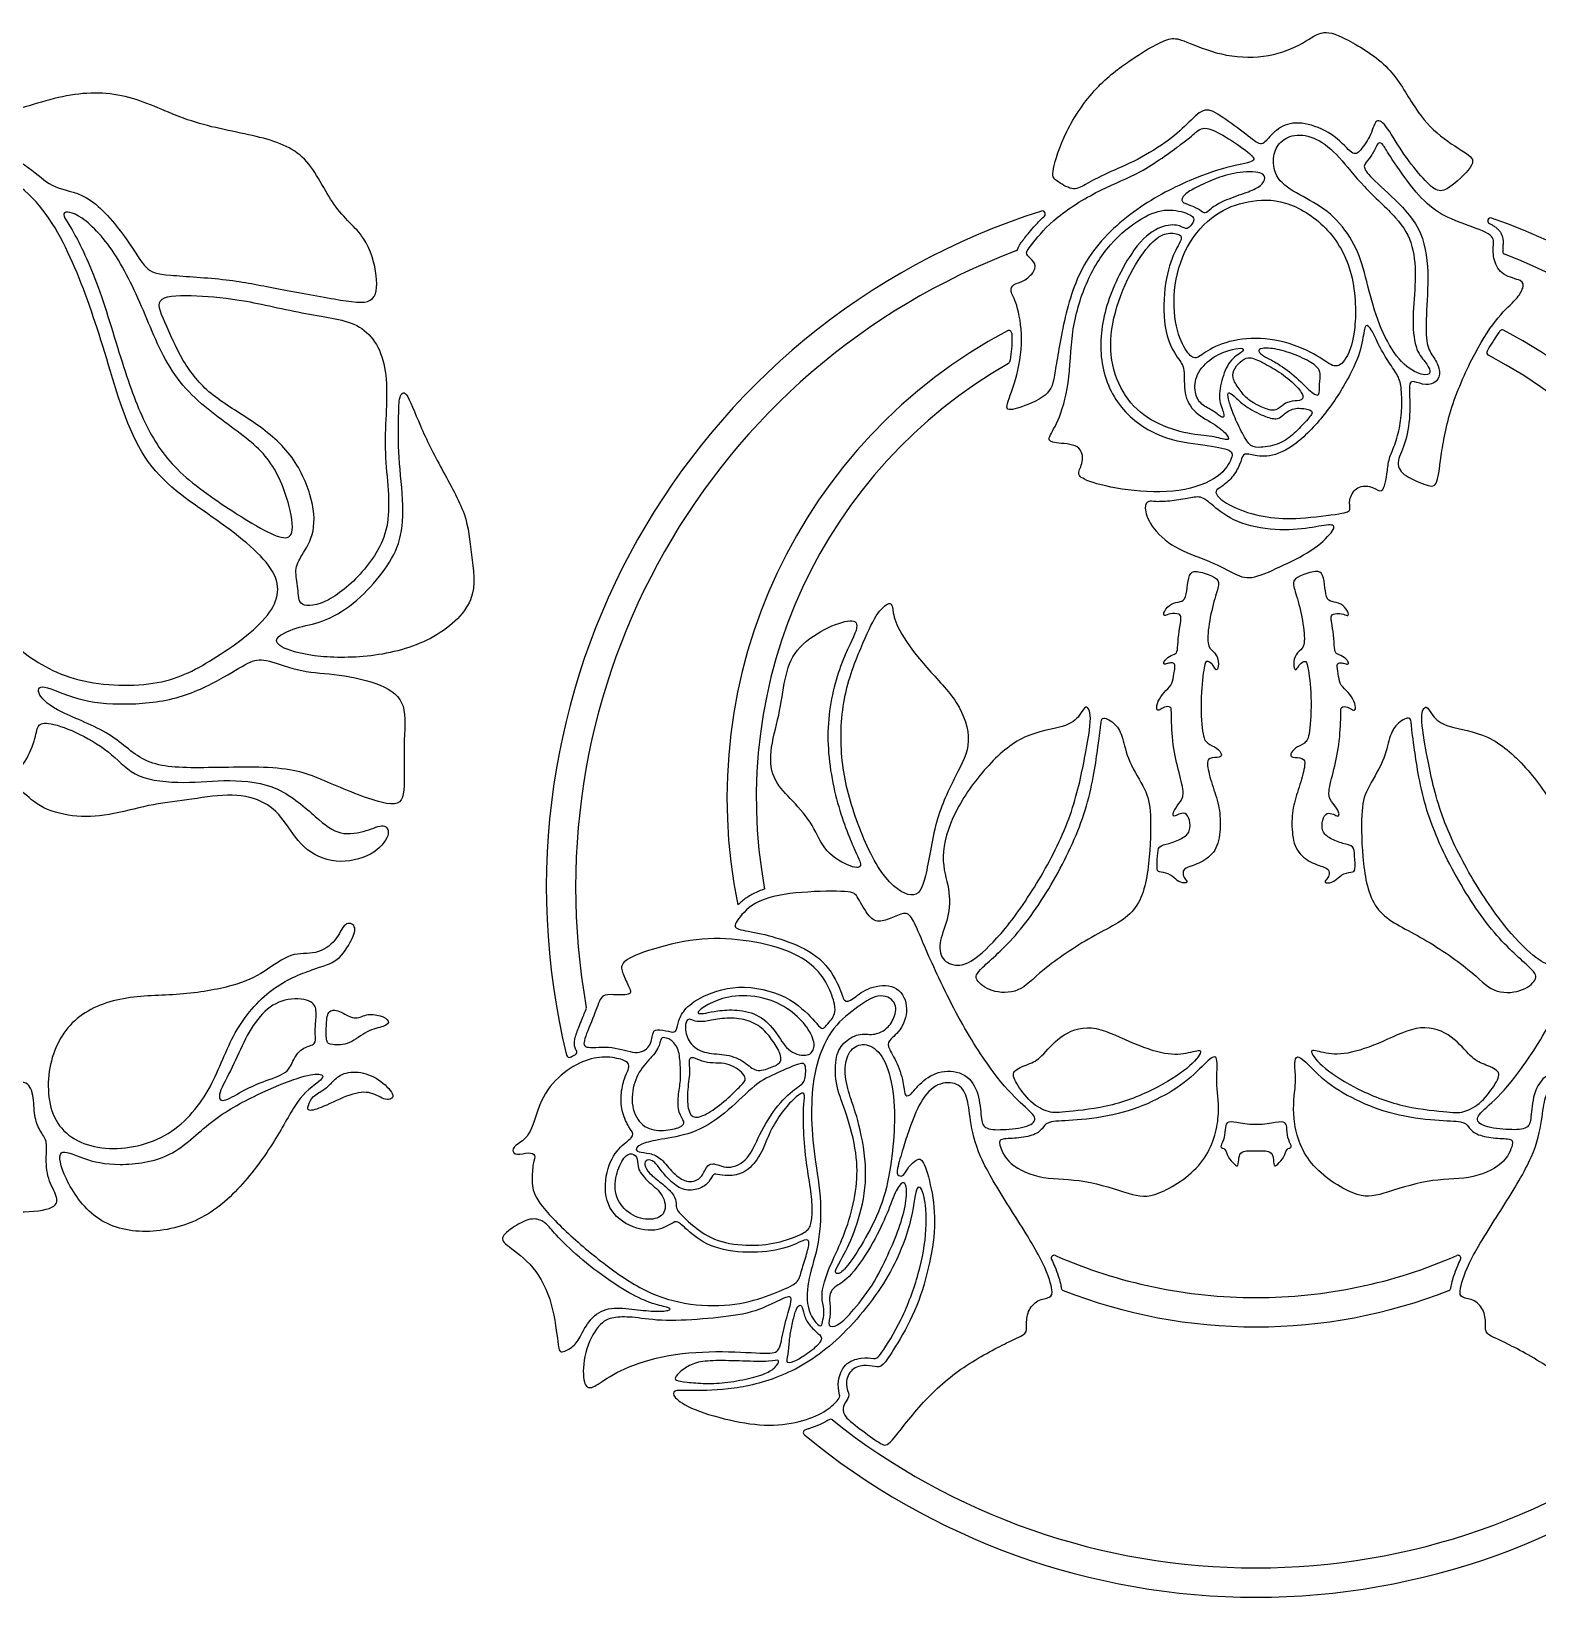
# Model space of a CAD drawing. Header units: millimetres. Extents: x -143 to 143, y -143 to 143.
# Drawn here: x -62.7 to 7, y -1.5 to 70.9 of the extents above; entities that cross this region are included whole.
import ezdxf

# ---------------------------------------------------------------- set-up
doc = ezdxf.new("R2010")
doc.units = ezdxf.units.MM
doc.header["$MEASUREMENT"] = 0
doc.layers.add('Default', color=18, linetype='Continuous')

msp = doc.modelspace()

# ---------------------------------------------------------------- linework, layer by layer
at = {"layer": 'Default', "color": 5}
for centre, radius, start, end in [((-6.013, 31.329), 32.818, 107.59589, 193.66021), ((-15.893, 62.483), 0.135, 312.90587, 107.59589), ((4.834, 62.159), 0.135, 70.61607, 244.13459), ((-6.013, 31.329), 32.818, 346.33979, 70.61607), ((-17.165, 60.896), 0.135, 290.66563, 342.91723), ((-6.013, 31.329), 31.465, 110.66563, 190.14607), ((5.531, 60.745), 0.135, 182.26319, 248.57357), ((-6.013, 31.329), 31.465, 349.85393, 68.57357), ((-6.013, 35.48), 24.468, 118.0245, 191.6834), ((-17.446, 56.96), 0.135, 3.10249, 118.0245), ((5.373, 56.985), 0.135, 62.10096, 144.11556), ((-6.013, 35.48), 24.468, 348.3166, 62.10096), ((4.792, 56.067), 0.135, 150.56073, 242.30872), ((-6.013, 35.48), 23.115, 349.47289, 62.30872), ((-6.013, 35.48), 23.115, 119.70607, 190.52711), ((-17.535, 55.675), 0.135, 299.70607, 350.04729), ((-37.119, 25.762), 0.135, 339.4864, 10.14607), ((-37.771, 23.611), 0.135, 193.66021, 298.77905), ((-37.558, 23.72), 0.135, 295.42149, 32.21207), ((-15.349, 14.187), 0.135, 66.32534, 205.56586), ((-6.013, 35.48), 23.115, 246.32534, 270), ((-6.013, 35.48), 23.115, 270, 293.67466), ((3.323, 14.187), 0.135, 334.43414, 113.67466), ((-14.886, 12.823), 0.135, 188.51663, 248.61427), ((-6.013, 35.48), 24.468, 248.61427, 270), ((-6.013, 35.48), 24.468, 270, 291.38573), ((2.86, 12.823), 0.135, 291.38573, 351.48337), ((-25.691, 6.603), 0.135, 51.48569, 121.31931), ((-6.013, 31.329), 31.465, 231.48569, 270), ((-6.013, 31.329), 31.465, 270, 308.51431), ((-26.817, 6.123), 0.135, 105.96728, 230.46618), ((-6.013, 31.329), 32.818, 230.46618, 270), ((-6.013, 31.329), 32.818, 270, 309.53382)]:
    msp.add_arc(centre, radius, start, end, dxfattribs=at)
for points in [[(-11.876, 69.546), (-12.328, 69.236), (-13.425, 68.439), (-14.919, 66.261), (-15.502, 64.28), (-15.343, 64.068), (-14.464, 63.518), (-13.987, 63.804), (-12.949, 64.365), (-11.53, 64.937), (-9.942, 65.922), (-9.094, 66.737), (-8.374, 67.479), (-7.633, 67.013), (-6.376, 66.112), (-5.762, 65.551), (-5.444, 66.028), (-4.735, 66.684), (-3.64, 66.731), (-2.304, 66.123), (-1.515, 65.128), (-1.211, 65.358), (-0.664, 66.148), (-0.482, 66.973), (0.028, 66.585), (0.793, 65.213), (1.764, 64.035), (2.396, 63.452), (2.918, 63.634), (4.254, 64.873), (3.768, 65.273), (2.287, 66.148), (1.218, 67.483), (0.193, 69.416), (-2.088, 70.733), (-3.004, 71.022), (-3.887, 70.267), (-5.622, 69.657), (-7.662, 69.769), (-9.429, 70.54), (-9.911, 70.653), (-10.714, 70.299), (-11.425, 69.856), (-11.876, 69.546)], [(-48.639, 58.547), (-49.436, 58.684), (-51.492, 59.052), (-53.44, 59.48), (-56.614, 59.649), (-57.346, 59.817), (-58.077, 61.168), (-59.923, 63.451), (-61.542, 63.586), (-62.352, 64.315), (-63.904, 65.462), (-65.726, 65.907), (-67.035, 65.907), (-66.445, 66.817), (-63.989, 67.013), (-60.763, 68.203), (-57.93, 68.022), (-55.367, 66.636), (-52.097, 66.108), (-49.813, 65.314), (-48.743, 62.676), (-47.1, 61.471), (-46.603, 59.511), (-46.709, 58.23), (-47.841, 58.41), (-48.639, 58.547)], [(-9.501, 65.686), (-9.959, 65.338), (-11.484, 64.26), (-13.032, 63.743), (-15.395, 62.325), (-16.407, 61.028), (-16.773, 60.61), (-16.205, 60.299), (-16.205, 59.826), (-16.773, 59.327), (-17.245, 59.259), (-17.421, 58.921), (-17.083, 58.449), (-16.747, 56.746), (-17.093, 54.696), (-17.708, 53.414), (-17.26, 53.376), (-15.504, 54.081), (-15.338, 54.939), (-14.953, 57.476), (-14.095, 60.405), (-11.762, 62.704), (-8.971, 64.151), (-7.018, 64.748), (-5.954, 64.902), (-6.236, 65.26), (-7.492, 66.119), (-8.35, 66.529), (-8.735, 66.35), (-9.043, 66.034), (-9.501, 65.686)], [(-3.996, 63.366), (-3.587, 63.136), (-2.686, 62.684), (-1.587, 61.429), (-1.029, 60.036), (-0.651, 58.245), (0.014, 56.51), (0.948, 55.283), (1.924, 54.948), (2.103, 55.184), (1.826, 55.632), (1.322, 56.19), (1.191, 57.709), (1.396, 59.384), (1.292, 61.063), (0.606, 62.252), (-1.117, 63.766), (-2.171, 65.176), (-3.204, 66.047), (-4.299, 66.212), (-4.999, 65.767), (-5.271, 65.112), (-5.143, 64.067), (-4.406, 63.597), (-3.996, 63.366)], [(0.199, 65.132), (0.414, 64.8), (1.161, 63.716), (2.126, 62.66), (3.274, 62.109), (5.031, 61.546), (4.949, 61.087), (4.94, 60.333), (5.353, 59.599), (6.362, 59.422), (6.362, 59.082), (6.086, 58.559), (5.214, 57.824), (4.139, 56.219), (2.91, 53.485), (2.5, 51.145), (2.383, 49.776), (1.857, 49.94), (0.687, 50.408), (0.453, 51.028), (0.944, 51.905), (1.155, 53.391), (1.017, 54.698), (1.253, 54.779), (1.841, 54.516), (2.372, 54.699), (2.536, 55.177), (2.275, 55.792), (1.868, 56.266), (1.817, 57.453), (1.993, 59.497), (1.781, 61.692), (0.413, 63.192), (-0.912, 64.331), (-1.083, 64.741), (-0.769, 65.019), (-0.482, 65.52), (-0.359, 65.826), (-0.127, 65.709), (-0.015, 65.464), (0.199, 65.132)], [(-54.241, 41.904), (-55.15, 41.337), (-56.713, 40.546), (-60.946, 40.735), (-63.508, 42.487), (-65.072, 44.159), (-67.768, 45.238), (-71.235, 46.876), (-73.311, 51.33), (-73.985, 54.921), (-73.203, 57.563), (-73.122, 59.535), (-72.933, 61.746), (-70.291, 64.173), (-66.327, 65.548), (-62.451, 63.681), (-60.55, 60.074), (-59.182, 55.976), (-57.726, 50.728), (-54.245, 48.513), (-51, 46.007), (-51.264, 43.95), (-53.333, 42.471), (-54.241, 41.904)], [(-8.75, 63.722), (-8.512, 63.844), (-7.958, 64.097), (-6.96, 64.424), (-5.619, 64.46), (-5.578, 64.034), (-5.853, 63.712), (-6.503, 63.452), (-7.542, 63.099), (-8.139, 62.735), (-8.358, 62.465), (-8.607, 62.683), (-9.033, 62.891), (-9.527, 63.016), (-9.386, 63.367), (-8.988, 63.601), (-8.75, 63.722)], [(-6.384, 63.039), (-6.917, 62.936), (-7.906, 62.58), (-9.318, 61.076), (-9.91, 58.915), (-9.719, 56.935), (-9.126, 55.933), (-8.778, 55.715), (-8.15, 56.299), (-6.73, 56.778), (-4.9, 56.7), (-3.196, 56.008), (-2.43, 55.329), (-1.933, 55.546), (-1.367, 56.81), (-1.405, 59.814), (-2.683, 61.986), (-4.705, 63.199), (-5.851, 63.142), (-6.384, 63.039)], [(-52.942, 48.483), (-53.67, 48.939), (-55.774, 50.309), (-57.235, 52.275), (-58.298, 54.958), (-59.464, 59.104), (-60.754, 61.868), (-61.422, 62.625), (-60.437, 62.588), (-58.639, 60.694), (-57.295, 57.627), (-56.026, 54.541), (-53.252, 52.541), (-51.404, 51.125), (-50.54, 48.534), (-50.54, 47.377), (-51.404, 47.57), (-52.213, 48.026), (-52.942, 48.483)], [(-11.315, 62.257), (-11.768, 61.987), (-12.824, 61.14), (-13.93, 59.337), (-14.594, 57.047), (-14.612, 54.563), (-15.186, 52.751), (-15.71, 52.046), (-15.418, 51.865), (-14.079, 51.849), (-13.978, 50.963), (-14.33, 50.46), (-13.958, 50.138), (-12.045, 49.654), (-9.471, 49.55), (-7.588, 50.304), (-7.068, 51.274), (-7.118, 51.606), (-8.597, 51.81), (-10.676, 52.121), (-12.615, 53.65), (-13.383, 55.982), (-12.957, 58.579), (-11.616, 61.077), (-10.531, 61.928), (-9.604, 62.025), (-9.231, 61.724), (-9.069, 61.913), (-8.799, 62.223), (-9.055, 62.492), (-10.107, 62.762), (-10.863, 62.527), (-11.315, 62.257)], [(-11.953, 59.452), (-12.259, 58.816), (-12.764, 57.346), (-12.765, 55.466), (-12.017, 53.806), (-10.746, 52.774), (-9.072, 52.261), (-8.009, 52.231), (-7.261, 51.956), (-7.276, 52.208), (-7.812, 52.713), (-8.896, 53.262), (-9.392, 54.124), (-9.283, 55.396), (-9.594, 55.734), (-10.287, 56.845), (-10.306, 59.169), (-9.844, 60.699), (-9.371, 61.378), (-9.575, 61.574), (-10.246, 61.628), (-10.925, 61.162), (-11.646, 60.088), (-11.953, 59.452)], [(-56.474, 57.475), (-56.251, 56.961), (-55.688, 55.628), (-54.451, 54.103), (-52.545, 53.021), (-50.636, 51.562), (-49.626, 49.45), (-49.481, 47.716), (-50.193, 46.634), (-50.502, 46.046), (-50.275, 45.17), (-50.347, 44.243), (-48.987, 44.418), (-47.163, 45.933), (-45.832, 48.167), (-46.47, 51.606), (-45.988, 55.257), (-47.134, 57.512), (-49.666, 57.752), (-52.885, 58.542), (-55.026, 58.732), (-57.022, 58.713), (-56.696, 57.989), (-56.474, 57.475)], [(-7.59, 49.881), (-7.454, 49.977), (-7.106, 50.268), (-6.722, 50.919), (-6.642, 51.422), (-6.286, 51.362), (-5.467, 51.174), (-4.192, 51.711), (-2.712, 53.281), (-1.57, 55.128), (-1.071, 56.429), (-1.02, 57.39), (-0.744, 57.324), (-0.38, 56.466), (0.071, 55.687), (0.546, 55.044), (0.716, 54.535), (0.742, 53.501), (0.646, 52.568), (0.358, 51.647), (0.1, 51.126), (0.054, 50.436), (-0.076, 49.866), (-0.22, 49.566), (-0.743, 49.95), (-1.429, 49.867), (-1.743, 49.234), (-1.628, 48.76), (-1.845, 48.639), (-4.104, 48.36), (-5.485, 48.407), (-6.995, 48.827), (-7.821, 49.389), (-7.923, 49.694), (-7.726, 49.786), (-7.59, 49.881)], [(-7.272, 56.168), (-7.503, 56.097), (-8.069, 55.878), (-8.834, 55.071), (-8.882, 54.192), (-8.565, 53.636), (-7.967, 53.397), (-7.537, 52.967), (-7.447, 53.218), (-7.788, 53.875), (-7.597, 54.921), (-7.208, 55.797), (-6.491, 56.168), (-6.682, 56.305), (-7.041, 56.239), (-7.272, 56.168)], [(-6.797, 54.393), (-6.675, 54.221), (-6.424, 53.875), (-5.663, 53.492), (-5.138, 53.334), (-4.807, 53.623), (-4.493, 53.833), (-3.942, 53.833), (-3.774, 53.99), (-4.031, 54.447), (-4.86, 55.144), (-5.595, 55.548), (-6.303, 55.916), (-6.647, 55.732), (-7.025, 55.365), (-7.156, 54.909), (-6.92, 54.566), (-6.797, 54.393)], [(-5.044, 56.218), (-4.751, 56.159), (-4.042, 55.932), (-3.235, 55.501), (-2.984, 55.125), (-3.115, 54.625), (-3.043, 53.997), (-3.444, 54.189), (-4.233, 55.026), (-5.148, 55.671), (-5.656, 55.88), (-5.96, 56.149), (-5.799, 56.287), (-5.337, 56.277), (-5.044, 56.218)], [(-45.666, 52.963), (-45.671, 52.521), (-45.707, 51.32), (-45.383, 48.889), (-45.578, 47.163), (-46.365, 45.9), (-47.537, 44.556), (-49.064, 43.595), (-50.26, 43.414), (-51.413, 42.933), (-51.306, 42.474), (-49.758, 41.973), (-46.961, 41.919), (-44.079, 42.656), (-41.911, 44.577), (-42.36, 46.808), (-42.441, 48.524), (-43.725, 50.727), (-44.707, 52.704), (-45.362, 54.501), (-45.677, 53.972), (-45.661, 53.405), (-45.666, 52.963)], [(-7.102, 53.338), (-7.009, 53.098), (-6.759, 52.515), (-6.319, 51.76), (-6.013, 51.64), (-4.965, 51.786), (-4.325, 52.242), (-3.721, 52.872), (-3.286, 53.36), (-3.679, 53.475), (-4.362, 53.533), (-4.834, 53.113), (-5.028, 52.967), (-5.621, 53.088), (-6.549, 53.598), (-7.074, 54.097), (-7.326, 54.306), (-7.315, 53.955), (-7.194, 53.578), (-7.102, 53.338)], [(-10.63, 49.176), (-10.449, 49.169), (-9.899, 49.195), (-9.074, 49.336), (-8.51, 49.471), (-7.979, 48.923), (-6.8, 48.098), (-4.846, 47.786), (-3.304, 47.988), (-2.361, 48.182), (-2.378, 47.845), (-3.389, 46.876), (-4.947, 46.144), (-6.311, 45.512), (-7.027, 45.84), (-8.249, 46.497), (-9.807, 46.977), (-10.969, 48.072), (-11.213, 48.987), (-10.985, 49.24), (-10.811, 49.184), (-10.63, 49.176)], [(-9.53, 43.445), (-9.555, 43.283), (-9.625, 42.836), (-9.637, 42.253), (-9.742, 42.107), (-10.121, 42.007), (-10.337, 41.687), (-10.226, 41.64), (-10.005, 41.727), (-9.83, 41.727), (-9.73, 41.622), (-9.841, 41.057), (-9.901, 40.685), (-10.28, 40.364), (-10.571, 39.938), (-10.647, 39.53), (-10.472, 39.512), (-10.268, 39.705), (-9.906, 39.705), (-9.947, 39.442), (-9.88, 37.888), (-9.573, 36.615), (-9.287, 35.577), (-9.576, 35.231), (-9.9, 34.763), (-9.813, 34.583), (-9.612, 34.727), (-9.273, 34.813), (-9.071, 34.496), (-9.035, 33.898), (-9.41, 33.595), (-10.058, 33.343), (-10.548, 33.271), (-10.563, 32.839), (-10.621, 32.068), (-10.462, 32.054), (-9.922, 31.946), (-9.674, 31.607), (-9.318, 31.519), (-9.184, 31.576), (-9.23, 31.664), (-9.376, 31.817), (-9.414, 32.112), (-9.253, 32.258), (-8.452, 32.497), (-7.778, 33.078), (-7.64, 34.176), (-7.707, 35.134), (-8.059, 36.084), (-8.317, 37.081), (-8.218, 37.346), (-7.631, 37.329), (-7.582, 37.492), (-7.786, 37.778), (-8.299, 37.998), (-8.503, 38.307), (-8.603, 40.197), (-8.391, 41.721), (-8.305, 41.833), (-8.028, 41.686), (-7.873, 41.358), (-7.769, 41.418), (-7.726, 41.919), (-8.003, 42.282), (-8.305, 42.48), (-8.192, 43.666), (-7.873, 44.918), (-7.657, 45.479), (-7.977, 45.738), (-8.84, 46.023), (-9.125, 45.833), (-9.194, 45.186), (-9.28, 44.599), (-9.6, 44.538), (-10.049, 44.426), (-10.334, 43.977), (-10.247, 43.865), (-10.014, 44.012), (-9.513, 43.994), (-9.47, 43.804), (-9.504, 43.606), (-9.53, 43.445)], [(-2.496, 43.445), (-2.471, 43.283), (-2.401, 42.836), (-2.389, 42.253), (-2.284, 42.107), (-1.905, 42.007), (-1.689, 41.687), (-1.8, 41.64), (-2.021, 41.727), (-2.196, 41.727), (-2.296, 41.622), (-2.185, 41.057), (-2.125, 40.685), (-1.746, 40.364), (-1.454, 39.938), (-1.379, 39.53), (-1.554, 39.512), (-1.758, 39.705), (-2.12, 39.705), (-2.079, 39.442), (-2.146, 37.888), (-2.453, 36.615), (-2.738, 35.577), (-2.45, 35.231), (-2.126, 34.763), (-2.212, 34.583), (-2.414, 34.727), (-2.753, 34.813), (-2.955, 34.496), (-2.991, 33.898), (-2.616, 33.595), (-1.967, 33.343), (-1.478, 33.271), (-1.463, 32.839), (-1.405, 32.068), (-1.564, 32.054), (-2.104, 31.946), (-2.351, 31.607), (-2.708, 31.519), (-2.842, 31.576), (-2.796, 31.664), (-2.65, 31.817), (-2.612, 32.112), (-2.773, 32.258), (-3.574, 32.497), (-4.248, 33.078), (-4.386, 34.176), (-4.319, 35.134), (-3.966, 36.084), (-3.709, 37.081), (-3.808, 37.346), (-4.395, 37.329), (-4.444, 37.492), (-4.24, 37.778), (-3.727, 37.998), (-3.523, 38.307), (-3.423, 40.197), (-3.635, 41.721), (-3.721, 41.833), (-3.998, 41.686), (-4.153, 41.358), (-4.257, 41.418), (-4.3, 41.919), (-4.023, 42.282), (-3.721, 42.48), (-3.834, 43.666), (-4.153, 44.918), (-4.369, 45.479), (-4.049, 45.738), (-3.186, 46.023), (-2.901, 45.833), (-2.832, 45.186), (-2.746, 44.599), (-2.426, 44.538), (-1.977, 44.426), (-1.692, 43.977), (-1.779, 43.865), (-2.012, 44.012), (-2.513, 43.994), (-2.556, 43.804), (-2.522, 43.606), (-2.496, 43.445)], [(-24.191, 42.63), (-24.466, 41.991), (-25.167, 40.313), (-25.29, 37.299), (-24.661, 34.706), (-23.368, 31.7), (-21.796, 30.67), (-21.276, 31.527), (-20.896, 34.488), (-19.872, 36.578), (-19.081, 38.034), (-19.731, 39.953), (-21.271, 41.46), (-22.573, 43.192), (-22.834, 44.093), (-22.834, 44.636), (-23.518, 44.147), (-23.916, 43.269), (-24.191, 42.63)], [(-27.79, 40.954), (-27.897, 40.444), (-28.037, 39.302), (-28.566, 37.564), (-28.354, 36.22), (-27.455, 35.374), (-26.45, 34.215), (-26.005, 32.945), (-24.63, 32.184), (-24.154, 32.279), (-24.545, 32.914), (-25.55, 35.485), (-26.001, 38.782), (-25.268, 41.765), (-24.293, 43.446), (-24.637, 43.79), (-25.939, 43.36), (-27.391, 42.36), (-27.682, 41.464), (-27.79, 40.954)], [(-48.411, 41.156), (-49.043, 41.242), (-50.136, 41.263), (-51.822, 41.906), (-52.435, 41.876), (-53.614, 41.11), (-55.729, 40.006), (-58.343, 39.735), (-60.596, 39.965), (-62.281, 40.839), (-62.434, 40.272), (-61.515, 39.46), (-58.849, 38.51), (-57.47, 36.932), (-54.973, 36.824), (-50.657, 36.997), (-48.883, 36.145), (-45.789, 34.91), (-45.32, 35.535), (-45.482, 37.964), (-45.239, 39.89), (-46.34, 40.748), (-47.778, 41.071), (-48.411, 41.156)], [(-13.941, 37.317), (-14.093, 36.532), (-14.471, 34.701), (-15.901, 31.806), (-17.677, 29.228), (-19.068, 27.93), (-19.784, 27.646), (-20.613, 27.933), (-20.694, 28.873), (-20.206, 29.886), (-20.139, 31.272), (-20.671, 32.63), (-20.062, 34.826), (-18.511, 36.97), (-16.757, 38.496), (-14.758, 38.712), (-14.119, 39.292), (-13.909, 39.819), (-13.558, 39.411), (-13.789, 38.102), (-13.941, 37.317)], [(-13.33, 37.8), (-13.416, 37.169), (-13.7, 35.105), (-15.073, 32.013), (-17.03, 29.023), (-18.949, 27.445), (-19.038, 27.09), (-18.328, 26.469), (-16.935, 26.416), (-16.092, 27.419), (-13.557, 29.168), (-11.4, 30.065), (-10.91, 32.4), (-10.859, 34.955), (-11.061, 35.791), (-11.968, 37.195), (-12.169, 38.323), (-12.472, 38.898), (-13.169, 39.306), (-13.182, 38.892), (-13.243, 38.431), (-13.33, 37.8)], [(1.304, 37.8), (1.39, 37.169), (1.674, 35.105), (3.047, 32.013), (5.004, 29.023), (6.923, 27.445), (7.012, 27.09), (6.302, 26.469), (4.909, 26.416), (4.066, 27.419), (1.531, 29.168), (-0.626, 30.065), (-1.116, 32.4), (-1.167, 34.955), (-0.965, 35.791), (-0.058, 37.195), (0.143, 38.323), (0.446, 38.898), (1.143, 39.306), (1.156, 38.892), (1.217, 38.431), (1.304, 37.8)], [(1.915, 37.317), (2.067, 36.532), (2.445, 34.701), (3.875, 31.806), (5.651, 29.228), (7.042, 27.93), (7.758, 27.646), (8.587, 27.933), (8.668, 28.873), (8.18, 29.886), (8.113, 31.272), (8.645, 32.63), (8.036, 34.826), (6.485, 36.97), (4.731, 38.496), (2.732, 38.712), (2.093, 39.292), (1.883, 39.819), (1.532, 39.411), (1.763, 38.102), (1.915, 37.317)], [(-47.167, 33.963), (-47.514, 33.856), (-48.396, 33.686), (-49.389, 34.475), (-51.17, 36.103), (-53.525, 36.359), (-55.552, 36.113), (-57.9, 36.343), (-58.825, 37.498), (-60.427, 38.492), (-61.896, 39.006), (-62.405, 38.878), (-62.431, 38.204), (-63.007, 36.909), (-63.58, 36.594), (-64.172, 36.509), (-63.942, 36.022), (-63.179, 35.963), (-62.364, 35.029), (-60.752, 34.56), (-59.096, 34.624), (-57.198, 35.182), (-55.502, 35.345), (-53.516, 35.714), (-51.926, 35.402), (-50.983, 34.553), (-50.149, 33.083), (-48.596, 32.362), (-46.811, 32.772), (-45.972, 33.81), (-46.315, 34.325), (-46.82, 34.069), (-47.167, 33.963)], [(-21.204, 28.29), (-20.869, 27.531), (-19.809, 25.241), (-18.085, 22.579), (-16.841, 21.266), (-16.064, 20.679), (-16.47, 20.248), (-17.782, 20.101), (-18.629, 20.161), (-18.732, 20.61), (-18.803, 21.809), (-19.375, 22.779), (-20.614, 22.921), (-21.545, 22.342), (-22.034, 21.627), (-22.308, 21.713), (-22.272, 22.255), (-22.659, 23.373), (-23.107, 24.037), (-22.97, 24.29), (-22.298, 24.829), (-22.044, 26.056), (-22.783, 26.942), (-24.089, 26.685), (-24.666, 26.129), (-25.099, 25.971), (-25.197, 26.671), (-26.078, 28.152), (-27.704, 28.884), (-29.112, 29.266), (-30.196, 29.389), (-30.087, 29.765), (-29.149, 30.821), (-27.076, 31.153), (-24.656, 31.182), (-24.476, 30.972), (-23.892, 29.868), (-23.422, 29.709), (-22.722, 29.976), (-22.159, 30.243), (-21.819, 29.795), (-21.539, 29.049), (-21.204, 28.29)], [(9.178, 28.29), (8.843, 27.531), (7.783, 25.241), (6.059, 22.579), (4.815, 21.266), (4.038, 20.679), (4.444, 20.248), (5.756, 20.101), (6.603, 20.161), (6.706, 20.61), (6.777, 21.809), (7.349, 22.779), (8.588, 22.921), (9.519, 22.342), (10.008, 21.627), (10.282, 21.713), (10.246, 22.255), (10.634, 23.373), (11.081, 24.037), (10.944, 24.29), (10.272, 24.829), (10.018, 26.056), (10.757, 26.942), (12.063, 26.685), (12.64, 26.129), (13.073, 25.971), (13.171, 26.671), (14.052, 28.152), (15.678, 28.884), (17.086, 29.266), (18.17, 29.389), (18.061, 29.765), (17.123, 30.821), (15.05, 31.153), (12.631, 31.182), (12.45, 30.972), (11.866, 29.868), (11.397, 29.709), (10.696, 29.976), (10.133, 30.243), (9.793, 29.795), (9.513, 29.049), (9.178, 28.29)], [(-47.865, 28.876), (-48.008, 28.59), (-48.439, 27.878), (-49.518, 27.608), (-51.568, 26.799), (-53.381, 24.695), (-54.211, 22.089), (-56.1, 19.669), (-59.357, 18.96), (-61.797, 20.147), (-62.028, 23.09), (-60.855, 25.394), (-58.435, 26.357), (-55.779, 26.312), (-53.162, 26.767), (-51.878, 27.381), (-50.628, 28.385), (-49.478, 28.184), (-48.507, 28.854), (-48.172, 29.803), (-47.581, 29.591), (-47.722, 29.161), (-47.865, 28.876)], [(-34.334, 28.336), (-33.782, 28.531), (-32.131, 28.991), (-29.999, 28.991), (-27.839, 28.546), (-26.482, 27.796), (-25.786, 26.843), (-25.448, 25.84), (-25.493, 25.49), (-25.637, 25.224), (-25.883, 24.968), (-26.059, 24.707), (-26.381, 25.107), (-27.586, 26.368), (-30.032, 26.938), (-31.933, 26.19), (-32.547, 25.594), (-32.777, 25.041), (-32.819, 24.59), (-33.13, 24.675), (-33.781, 24.803), (-33.926, 24.632), (-33.994, 23.934), (-34.65, 23.568), (-35.775, 24.04), (-37.089, 23.848), (-37.157, 24.205), (-36.591, 25.458), (-36.319, 26.352), (-35.952, 26.395), (-34.829, 26.318), (-34.99, 26.676), (-35.314, 27.374), (-35.442, 27.825), (-34.886, 28.142), (-34.334, 28.336)], [(-49.493, 25.211), (-49.508, 25.025), (-49.547, 24.509), (-49.453, 24.039), (-50.067, 23.996), (-50.573, 23.389), (-50.718, 22.753), (-51.982, 22.355), (-52.922, 21.922), (-53.84, 21.329), (-54.093, 21.705), (-53.319, 23.02), (-52.792, 24.343), (-52.004, 25.586), (-50.971, 26.236), (-49.634, 26.171), (-49.453, 25.629), (-49.477, 25.398), (-49.493, 25.211)], [(-31.05, 26.064), (-30.754, 26.189), (-30.004, 26.412), (-28.393, 26.198), (-27.283, 25.482), (-26.576, 24.66), (-26.356, 23.879), (-26.763, 23.45), (-27.725, 23.753), (-28.165, 24.643), (-28.951, 25.468), (-30.038, 25.706), (-30.969, 25.638), (-31.486, 25.512), (-31.876, 25.468), (-31.782, 25.666), (-31.347, 25.94), (-31.05, 26.064)], [(-23.72, 24.545), (-23.934, 24.524), (-24.402, 24.616), (-25.131, 24.17), (-25.502, 23.48), (-25.468, 22.104), (-24.947, 20.944), (-24.44, 18.985), (-24.458, 17.497), (-24.8, 15.901), (-25.379, 14.535), (-25.945, 13.339), (-26.156, 12.33), (-25.943, 11.828), (-26.057, 11.291), (-26.095, 11.006), (-26.318, 11.101), (-26.831, 11.861), (-26.76, 13.229), (-26.189, 14.821), (-26.091, 17.053), (-26.508, 19.162), (-26.608, 21.124), (-26.467, 22.917), (-25.738, 24.811), (-24.546, 25.727), (-23.463, 26.51), (-22.586, 26.064), (-22.714, 25.273), (-23.118, 24.738), (-23.506, 24.565), (-23.72, 24.545)], [(-48.886, 25.551), (-48.981, 25.424), (-49.012, 24.929), (-49.024, 24.138), (-48.825, 24.05), (-47.918, 24.039), (-47.139, 24.753), (-46.279, 24.888), (-46.027, 25.145), (-46.478, 25.426), (-47.198, 25.514), (-47.678, 25.151), (-48.439, 25.69), (-48.79, 25.678), (-48.886, 25.551)], [(-31.864, 25.136), (-31.735, 25.117), (-31.404, 25.136), (-30.636, 25.314), (-29.671, 25.271), (-28.928, 24.938), (-28.392, 24.309), (-27.99, 23.661), (-27.942, 23.227), (-28.412, 23.008), (-29.174, 22.757), (-29.608, 23.273), (-30.487, 23.645), (-31.442, 23.625), (-32.2, 24.021), (-32.456, 24.779), (-32.349, 25.237), (-32.18, 25.252), (-31.994, 25.155), (-31.864, 25.136)], [(-17.077, 22.259), (-16.926, 22.007), (-16.458, 21.35), (-15.577, 20.879), (-14.934, 20.939), (-12.649, 21.17), (-10.425, 22.092), (-8.927, 23.12), (-8.37, 23.933), (-9.072, 23.676), (-10.143, 23.548), (-11.855, 24.164), (-13.678, 25.089), (-15.151, 24.489), (-15.964, 23.419), (-16.504, 23.162), (-17.36, 22.863), (-17.227, 22.511), (-17.077, 22.259)], [(5.051, 22.259), (4.9, 22.007), (4.432, 21.35), (3.551, 20.879), (2.908, 20.939), (0.623, 21.17), (-1.601, 22.092), (-3.099, 23.12), (-3.656, 23.933), (-2.954, 23.676), (-1.883, 23.548), (-0.171, 24.164), (1.652, 25.089), (3.125, 24.489), (3.938, 23.419), (4.478, 23.162), (5.334, 22.863), (5.201, 22.511), (5.051, 22.259)], [(-32.64, 23.107), (-32.627, 22.862), (-32.605, 22.393), (-32.752, 21.722), (-32.752, 20.846), (-32.388, 20.495), (-32.561, 20.239), (-33.404, 20.047), (-34.331, 20.156), (-34.925, 21.032), (-34.849, 22.246), (-34.369, 23.128), (-33.666, 23.767), (-33.551, 24.31), (-33.487, 24.419), (-33.072, 24.342), (-32.688, 23.863), (-32.654, 23.351), (-32.64, 23.107)], [(-24.432, 20.553), (-24.293, 20.031), (-23.945, 18.45), (-24.217, 16.391), (-24.829, 14.763), (-25.463, 13.676), (-25.483, 13.504), (-25.272, 13.407), (-24.724, 14.041), (-23.838, 15.476), (-23.089, 17.175), (-22.808, 19.185), (-22.676, 20.941), (-22.912, 22.867), (-23.553, 23.965), (-24.329, 24.156), (-24.914, 23.732), (-25.089, 22.774), (-24.782, 21.577), (-24.572, 21.074), (-24.432, 20.553)], [(-35.221, 22.484), (-35.288, 22.286), (-35.423, 21.723), (-35.337, 20.89), (-35.015, 20.203), (-34.691, 19.862), (-35.308, 19.47), (-35.999, 18.636), (-36.238, 16.955), (-35.446, 15.772), (-33.844, 15.318), (-32.974, 15.837), (-32.789, 15.932), (-32.399, 15.564), (-31.392, 14.68), (-29.501, 14.375), (-27.738, 14.589), (-26.762, 15.145), (-26.643, 14.931), (-26.841, 14.2), (-27.095, 13.422), (-27.181, 13.016), (-28.31, 12.549), (-29.767, 12.028), (-31.904, 11.931), (-34.054, 12.464), (-35.959, 13.735), (-37.863, 15.31), (-39.434, 16.962), (-39.506, 17.745), (-39.46, 18.638), (-39.299, 18.966), (-39.62, 19.112), (-40.24, 18.915), (-40.458, 19.185), (-40.21, 19.454), (-39.533, 19.84), (-39.167, 21.544), (-38.172, 22.742), (-37.005, 23.403), (-35.981, 23.546), (-35.13, 23.327), (-35.011, 23.158), (-35.023, 22.909), (-35.154, 22.682), (-35.221, 22.484)], [(-37.706, 23.492), (-37.638, 23.529), (-37.57, 23.564), (-37.5, 23.598)], [(-33.354, 19.713), (-32.938, 19.784), (-31.918, 19.941), (-30.373, 21.008), (-29.16, 22.295), (-28.167, 22.758), (-27.022, 23.259), (-26.809, 23.17), (-26.86, 22.288), (-27.154, 22.178), (-28.147, 21.332), (-29.03, 19.861), (-29.459, 18.715), (-30.45, 18.241), (-31.216, 18.703), (-31.502, 18.285), (-31.714, 17.805), (-32.338, 17.649), (-32.992, 18.111), (-33.509, 18.827), (-34.052, 19.064), (-34.613, 19.077), (-34.737, 19.264), (-34.413, 19.513), (-33.77, 19.641), (-33.354, 19.713)], [(-31.622, 23.3), (-31.472, 23.251), (-31.144, 23.201), (-30.595, 23.226), (-30.146, 23.045), (-29.785, 22.796), (-29.567, 22.484), (-29.766, 22.235), (-30.502, 21.5), (-31.374, 20.845), (-31.997, 20.615), (-32.29, 20.951), (-32.34, 21.855), (-32.166, 22.852), (-32.29, 23.432), (-32.047, 23.494), (-31.773, 23.349), (-31.622, 23.3)], [(-14.285, 20.58), (-13.734, 20.625), (-12.344, 20.801), (-10.577, 21.489), (-9.1, 22.403), (-8.1, 23.509), (-7.85, 23.538), (-7.775, 23.137), (-7.891, 22.276), (-7.618, 20.765), (-8.281, 18.448), (-10.742, 16.927), (-11.701, 17.09), (-14.001, 17.885), (-15.869, 17.789), (-17.546, 18.508), (-17.937, 19.567), (-17.84, 19.719), (-16.974, 19.725), (-16.144, 19.898), (-15.813, 20.28), (-15.65, 20.534), (-14.836, 20.536), (-14.285, 20.58)], [(2.259, 20.58), (1.708, 20.625), (0.318, 20.801), (-1.449, 21.489), (-2.926, 22.403), (-3.926, 23.509), (-4.176, 23.538), (-4.251, 23.137), (-4.135, 22.276), (-4.408, 20.765), (-3.745, 18.448), (-1.284, 16.927), (-0.325, 17.09), (1.975, 17.885), (3.843, 17.789), (5.52, 18.508), (5.911, 19.567), (5.814, 19.719), (4.948, 19.725), (4.118, 19.898), (3.787, 20.28), (3.624, 20.534), (2.81, 20.536), (2.259, 20.58)], [(-52.212, 21.735), (-52.916, 21.396), (-54.426, 20.581), (-56.096, 18.748), (-58.719, 18.41), (-60.301, 18.765), (-61.51, 19.4), (-61.214, 17.97), (-59.802, 15.83), (-57.408, 15.212), (-54.641, 15.872), (-52.719, 17.673), (-51.143, 19.939), (-50.279, 21.746), (-49.051, 22.516), (-49.215, 22.755), (-50.203, 22.612), (-51.508, 22.073), (-52.212, 21.735)], [(-48.743, 22.321), (-48.863, 22.193), (-49.085, 21.975), (-49.665, 21.688), (-49.866, 21.221), (-49.906, 20.954), (-49.239, 21.121), (-47.851, 21.835), (-46.917, 21.921), (-46.25, 21.421), (-45.736, 21.634), (-46.45, 22.422), (-47.417, 22.869), (-48.365, 22.742), (-48.623, 22.448), (-48.743, 22.321)], [(-75.739, 11.918), (-76.476, 11.043), (-77.591, 9.332), (-78.617, 6.733), (-79.455, 3.901), (-79.993, 1.964), (-80.687, 0.984), (-82.076, -0.434), (-83.054, -1.95), (-83.464, -2.048), (-83.249, -0.923), (-82.545, 0.691), (-81.489, 2.5), (-79.888, 7.519), (-78.542, 10.923), (-75.827, 14.028), (-73.152, 16.249), (-69.22, 18.179), (-66.915, 19.018), (-65.428, 20.645), (-64.029, 22.196), (-62.847, 22.489), (-62.53, 21.764), (-62.53, 20.747), (-62.275, 20.073), (-61.894, 19.628), (-61.983, 18.967), (-61.932, 17.823), (-61.385, 16.997), (-61.513, 16.425), (-63.483, 16.26), (-65.263, 16.578), (-66.725, 17.087), (-69.878, 16.362), (-73.169, 14.582), (-75.002, 12.793), (-75.739, 11.918)], [(-33.524, 18.248), (-33.393, 18.081), (-33.063, 17.696), (-32.471, 17.293), (-31.762, 17.349), (-31.259, 17.718), (-31.124, 18.127), (-30.881, 18.045), (-30.259, 17.964), (-29.485, 18.193), (-28.826, 19.108), (-28.531, 20.016), (-27.919, 21), (-27.374, 21.587), (-26.963, 21.897), (-26.867, 21.744), (-26.949, 21.242), (-26.95, 19.937), (-26.785, 18.356), (-26.554, 17.071), (-26.521, 16.25), (-26.605, 15.604), (-26.891, 15.346), (-27.98, 14.902), (-29.351, 14.726), (-30.995, 14.918), (-32.044, 15.652), (-32.673, 16.265), (-32.851, 16.505), (-32.801, 16.795), (-32.978, 17.202), (-33.514, 17.68), (-34.108, 18.102), (-34.338, 18.542), (-34.208, 18.772), (-33.849, 18.7), (-33.655, 18.416), (-33.524, 18.248)], [(-22.041, 20.163), (-21.913, 20.529), (-21.549, 21.519), (-20.754, 22.334), (-19.776, 22.334), (-19.345, 21.692), (-19.249, 20.657), (-18.933, 18.98), (-17.451, 16.583), (-15.803, 14.014), (-15.384, 12.634), (-15.482, 12.342), (-16.133, 12.293), (-16.6, 11.739), (-16.648, 11.059), (-16.58, 10.689), (-17.28, 10.427), (-19.615, 9.199), (-21.441, 7.601), (-22.956, 5.561), (-23.219, 5.468), (-24.039, 6.086), (-25.103, 6.856), (-25.135, 7.271), (-25.001, 7.547), (-24.763, 7.836), (-25.043, 8.293), (-24.817, 9.055), (-24.15, 9.269), (-23.609, 9.174), (-23.311, 9.126), (-22.76, 9.962), (-21.736, 11.701), (-21.122, 13.756), (-20.797, 15.639), (-20.999, 17.475), (-21.425, 18.811), (-21.679, 18.787), (-22.109, 18.421), (-22.289, 17.982), (-22.572, 17.967), (-22.66, 18.211), (-22.318, 19.324), (-22.17, 19.797), (-22.041, 20.163)], [(10.016, 20.163), (9.887, 20.529), (9.523, 21.519), (8.728, 22.334), (7.75, 22.334), (7.319, 21.692), (7.223, 20.657), (6.907, 18.98), (5.425, 16.583), (3.777, 14.014), (3.358, 12.634), (3.456, 12.342), (4.107, 12.293), (4.574, 11.739), (4.622, 11.059), (4.554, 10.689), (5.254, 10.427), (7.589, 9.199), (9.415, 7.601), (10.93, 5.561), (11.193, 5.468), (12.013, 6.086), (13.077, 6.856), (13.109, 7.271), (12.975, 7.547), (12.737, 7.836), (13.017, 8.293), (12.791, 9.055), (12.124, 9.269), (11.583, 9.174), (11.285, 9.126), (10.734, 9.962), (9.71, 11.701), (9.096, 13.756), (8.771, 15.639), (8.973, 17.475), (9.399, 18.811), (9.653, 18.787), (10.083, 18.421), (10.263, 17.982), (10.546, 17.967), (10.634, 18.211), (10.292, 19.324), (10.144, 19.797), (10.016, 20.163)], [(-6.013, 20.367), (-6.428, 20.367), (-6.953, 20.483), (-7.42, 20.512), (-7.432, 20.145), (-7.49, 19.637), (-7.735, 19.276), (-7.403, 19.287), (-7.356, 18.891), (-6.977, 18.482), (-6.831, 18.412), (-6.819, 18.85), (-6.714, 19.13), (-6.411, 19.159), (-6.013, 19.159)], [(-6.013, 19.159), (-5.615, 19.159), (-5.312, 19.13), (-5.207, 18.85), (-5.195, 18.412), (-5.049, 18.482), (-4.67, 18.891), (-4.623, 19.287), (-4.291, 19.276), (-4.536, 19.637), (-4.594, 20.145), (-4.606, 20.512), (-5.073, 20.483), (-5.598, 20.367), (-6.013, 20.367)], [(-35.597, 18.02), (-35.674, 17.697), (-35.696, 16.98), (-34.985, 16.139), (-33.97, 15.896), (-33.257, 16.217), (-33.375, 17.141), (-34.1, 17.678), (-34.659, 18.312), (-34.567, 18.794), (-34.872, 19.102), (-35.232, 18.921), (-35.519, 18.343), (-35.597, 18.02)], [(-30.423, 8.141), (-29.708, 8.222), (-28.112, 8.556), (-25.597, 9.988), (-23.009, 13.053), (-21.867, 15.923), (-21.781, 17.657), (-21.349, 17.408), (-21.193, 15.556), (-21.562, 13.497), (-22.374, 11.298), (-23.471, 9.553), (-23.641, 9.536), (-24.237, 9.624), (-25.095, 9.339), (-25.382, 8.479), (-25.289, 7.864), (-25.21, 7.768), (-25.723, 7.217), (-26.707, 6.694), (-28.299, 6.38), (-30.071, 6.593), (-32.158, 7.18), (-33.007, 7.787), (-32.972, 8.09), (-32.4, 8.07), (-31.137, 8.06), (-30.423, 8.141)], [(-24.719, 13.466), (-24.413, 13.813), (-23.636, 14.988), (-23.051, 16.288), (-22.636, 17.445), (-22.341, 17.748), (-22.161, 17.574), (-22.167, 16.801), (-22.504, 15.55), (-23.018, 14.377), (-23.705, 12.933), (-24.804, 11.56), (-25.383, 11.026), (-25.882, 10.972), (-25.65, 11.627), (-25.77, 12.295), (-25.695, 12.651), (-25.472, 12.905), (-25.025, 13.118), (-24.719, 13.466)], [(-38.459, 15.35), (-38.242, 15.107), (-37.53, 14.372), (-36.088, 13.25), (-34.828, 12.454), (-33.74, 11.998), (-33.06, 11.909), (-33.107, 11.76), (-33.808, 11.705), (-34.876, 11.841), (-35.998, 11.943), (-36.848, 11.42), (-37.299, 10.458), (-37.605, 10.064), (-38.251, 9.724), (-38.285, 10.2), (-38.561, 12.379), (-39.555, 14.046), (-40.826, 14.862), (-40.969, 15.199), (-40.069, 15.847), (-39.379, 16.083), (-38.831, 15.83), (-38.676, 15.593), (-38.459, 15.35)], [(-34.733, 11.44), (-34.362, 11.401), (-33.408, 11.242), (-31.332, 11.392), (-29.467, 11.588), (-28.171, 12.17), (-27.467, 12.546), (-27.514, 12.086), (-27.843, 11.053), (-28.031, 9.899), (-28.359, 9.739), (-30.284, 9.899), (-32.931, 9.833), (-35.185, 9.176), (-36.358, 8.425), (-36.874, 8.068), (-37.184, 8.509), (-37.072, 10.039), (-36.321, 11.307), (-35.635, 11.476), (-35.105, 11.479), (-34.733, 11.44)], [(-27.359, 11.564), (-27.409, 11.39), (-27.513, 10.938), (-27.597, 10.38), (-27.644, 9.712), (-27.764, 9.258), (-27.294, 9.425), (-26.527, 9.905), (-25.99, 10.469), (-26.235, 10.677), (-26.702, 11.088), (-26.946, 11.589), (-27.007, 12.07), (-27.216, 11.982), (-27.31, 11.738), (-27.359, 11.564)], [(-31.889, 9.349), (-31.647, 9.416), (-31.063, 9.47), (-29.755, 9.432), (-28.401, 9.389), (-28.029, 9.53), (-28.146, 9.231), (-28.51, 8.908), (-29.289, 8.649), (-30.467, 8.422), (-31.473, 8.374), (-32.395, 8.454), (-32.908, 8.535), (-32.88, 8.697), (-32.519, 9.067), (-32.132, 9.282), (-31.889, 9.349)]]:
    msp.add_open_spline(points, degree=3, dxfattribs=at)
for points, knots in [([(-17.036, 60.856), (-17.026, 60.889), (-17.007, 60.937), (-16.958, 61.037), (-16.886, 61.144), (-16.795, 61.264), (-16.671, 61.417), (-16.482, 61.655), (-16.199, 61.99), (-15.956, 62.238), (-15.812, 62.373), (-15.801, 62.384)], [836.785942, 836.785942, 836.785942, 836.785942, 836.905699, 837.014722, 837.283187, 837.47653, 837.684508, 838.163729, 838.825005, 839.637698, 839.705267, 839.705267, 839.705267, 839.705267]), ([(4.775, 62.038), (4.817, 62.017), (4.906, 61.972), (5.037, 61.891), (5.161, 61.79), (5.267, 61.671), (5.347, 61.535), (5.393, 61.395), (5.413, 61.256), (5.413, 61.14), (5.406, 61.054), (5.401, 60.992), (5.395, 60.892), (5.393, 60.805), (5.396, 60.74)], [791.470329, 791.470329, 791.470329, 791.470329, 791.675288, 791.914706, 792.149084, 792.384652, 792.620121, 792.842867, 793.037627, 793.237555, 793.358112, 793.419397, 793.514769, 793.802968, 793.802968, 793.802968, 793.802968]), ([(-17.31, 56.967), (-17.306, 56.893), (-17.299, 56.653), (-17.317, 56.241), (-17.363, 55.877), (-17.396, 55.68), (-17.401, 55.651)], [474.676958, 474.676958, 474.676958, 474.676958, 475.006055, 475.742988, 476.501376, 476.630521, 476.630521, 476.630521, 476.630521]), ([(5.263, 57.064), (5.252, 57.049), (5.159, 56.919), (4.98, 56.652), (4.799, 56.354), (4.696, 56.174), (4.674, 56.134)], [493.290564, 493.290564, 493.290564, 493.290564, 493.372856, 493.999827, 494.714838, 494.91897, 494.91897, 494.91897, 494.91897]), ([(-28.739, 31.257), (-28.829, 31.229), (-29.009, 31.165), (-29.264, 31.048), (-29.566, 30.873), (-29.799, 30.693), (-29.946, 30.553), (-29.974, 30.525)], [425.635796, 425.635796, 425.635796, 425.635796, 426.05688, 426.479462, 426.880624, 427.603263, 427.779086, 427.779086, 427.779086, 427.779086]), ([(-37.444, 23.792), (-37.459, 23.816), (-37.489, 23.873), (-37.52, 23.964), (-37.536, 24.058), (-37.539, 24.144), (-37.532, 24.243), (-37.511, 24.357), (-37.474, 24.488), (-37.429, 24.622), (-37.377, 24.76), (-37.315, 24.917), (-37.223, 25.139), (-37.113, 25.404), (-37.031, 25.613), (-36.994, 25.71), (-36.992, 25.715)], [766.188951, 766.188951, 766.188951, 766.188951, 766.316514, 766.472553, 766.613518, 766.739645, 766.854272, 767.051358, 767.25223, 767.459053, 767.677295, 767.907133, 768.208167, 768.742087, 769.178577, 769.202691, 769.202691, 769.202691, 769.202691]), ([(-15.471, 14.128), (-15.42, 14.021), (-15.307, 13.772), (-15.167, 13.405), (-15.078, 13.099), (-15.041, 12.926), (-15.027, 12.852), (-15.022, 12.822), (-15.02, 12.803)], [466.815228, 466.815228, 466.815228, 466.815228, 467.343663, 468.023852, 468.559425, 468.755872, 468.806807, 468.891859, 468.891859, 468.891859, 468.891859]), ([(2.994, 12.803), (2.996, 12.822), (3.001, 12.852), (3.015, 12.926), (3.052, 13.099), (3.141, 13.405), (3.281, 13.772), (3.394, 14.021), (3.445, 14.128)], [433.87755, 433.87755, 433.87755, 433.87755, 433.962602, 434.013537, 434.209984, 434.745557, 435.425746, 435.954181, 435.954181, 435.954181, 435.954181]), ([(-25.761, 6.719), (-25.814, 6.687), (-26.109, 6.517), (-26.478, 6.366), (-26.799, 6.268), (-26.854, 6.253)], [714.458192, 714.458192, 714.458192, 714.458192, 714.732391, 715.967541, 716.219524, 716.219524, 716.219524, 716.219524])]:
    msp.add_open_spline(points, degree=3, knots=knots, dxfattribs=at)

doc.saveas('drawing.dxf')
